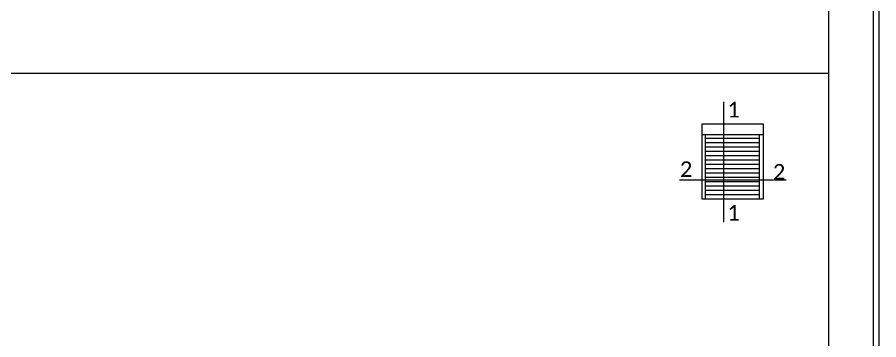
# Model space of a CAD drawing. Header units: millimetres. Extents: x 0 to 7790, y 0 to 17467.
# Drawn here: x 7018 to 7790, y 2406 to 2695 of the extents above; entities that cross this region are included whole.
import ezdxf

# ---------------------------------------------------------------- set-up
doc = ezdxf.new("R2010")
doc.units = ezdxf.units.MM
doc.layers.add('_MB_pomocnicze_niedrukowane', color=220, linetype='Continuous', lineweight=15, plot=False)
doc.layers.add('_MB_ramka_0.15', color=124, linetype='Continuous', lineweight=15)
doc.layers.add('_MB_widokowa_0.15', color=153, linetype='Continuous', lineweight=15)
doc.styles.add('_MB_Calibri_Light_2.5', font='calibril.ttf', dxfattribs={"height": 2.5})

msp = doc.modelspace()

# ---------------------------------------------------------------- linework, layer by layer
at = {"layer": '_MB_pomocnicze_niedrukowane'}
msp.add_lwpolyline([(45, 10745), (7745, 10745), (7745, 45), (45, 45)], close=True, dxfattribs=at)
at = {"layer": '_MB_ramka_0.15'}
for points in [[(0, 10925), (7790, 10925), (7790, 0), (0, 0)], [(5, 10920), (7785, 10920), (7785, 5), (5, 5)]]:
    msp.add_lwpolyline(points, close=True, dxfattribs=at)
msp.add_lwpolyline([(5245, 2645), (7745, 2645), (7745, 45), (5245, 45), (5245, 2645)], dxfattribs=at)
at = {"layer": '_MB_widokowa_0.15'}
for points in [[(7650.912, 2619.17), (7650.912, 2591.17)], [(7631.674, 2589.95), (7686.274, 2589.95)], [(7634.824, 2532.095), (7634.824, 2589.95)], [(7683.124, 2586.485), (7634.824, 2586.485)], [(7650.912, 2591.17), (7650.912, 2511.545)], [(7683.124, 2532.095), (7683.124, 2589.95)], [(7683.124, 2582.6), (7634.824, 2582.6)], [(7683.124, 2578.715), (7634.824, 2578.715)], [(7683.124, 2574.83), (7634.824, 2574.83)], [(7683.124, 2570.945), (7634.824, 2570.945)], [(7683.124, 2567.06), (7634.824, 2567.06)], [(7683.124, 2563.175), (7634.824, 2563.175)], [(7683.124, 2559.29), (7634.824, 2559.29)], [(7683.124, 2555.405), (7634.824, 2555.405)], [(7611.424, 2549.415), (7706.914, 2549.415)], [(7683.124, 2551.52), (7634.824, 2551.52)], [(7683.124, 2547.635), (7634.824, 2547.635)], [(7683.124, 2543.75), (7634.824, 2543.75)], [(7683.124, 2539.865), (7634.824, 2539.865)], [(7683.124, 2535.98), (7634.824, 2535.98)]]:
    msp.add_lwpolyline(points, dxfattribs=at)
msp.add_lwpolyline([(7631.674, 2599.4), (7686.274, 2599.4), (7686.274, 2532.095), (7631.674, 2532.095)], close=True, dxfattribs=at)

# ---------------------------------------------------------------- texts
at = {"layer": '_MB_widokowa_0.15', "char_height": 14, "width": 13.66942, "attachment_point": 4, "style": '_MB_Calibri_Light_2.5'}
for s, insert in [('{\\fCalibri Light|b0|i0|c238|p34;1}', (7654.303, 2612.218)), ('{\\fCalibri Light|b0|i0|c238|p34;2}', (7611.873, 2558.904)), ('{\\fCalibri Light|b0|i0|c238|p34;2}', (7695.18, 2556.474)), ('{\\fCalibri Light|b0|i0|c238|p34;1}', (7654.303, 2519.865))]:
    msp.add_mtext(s, dxfattribs=dict(at, insert=insert))

doc.saveas('drawing.dxf')
